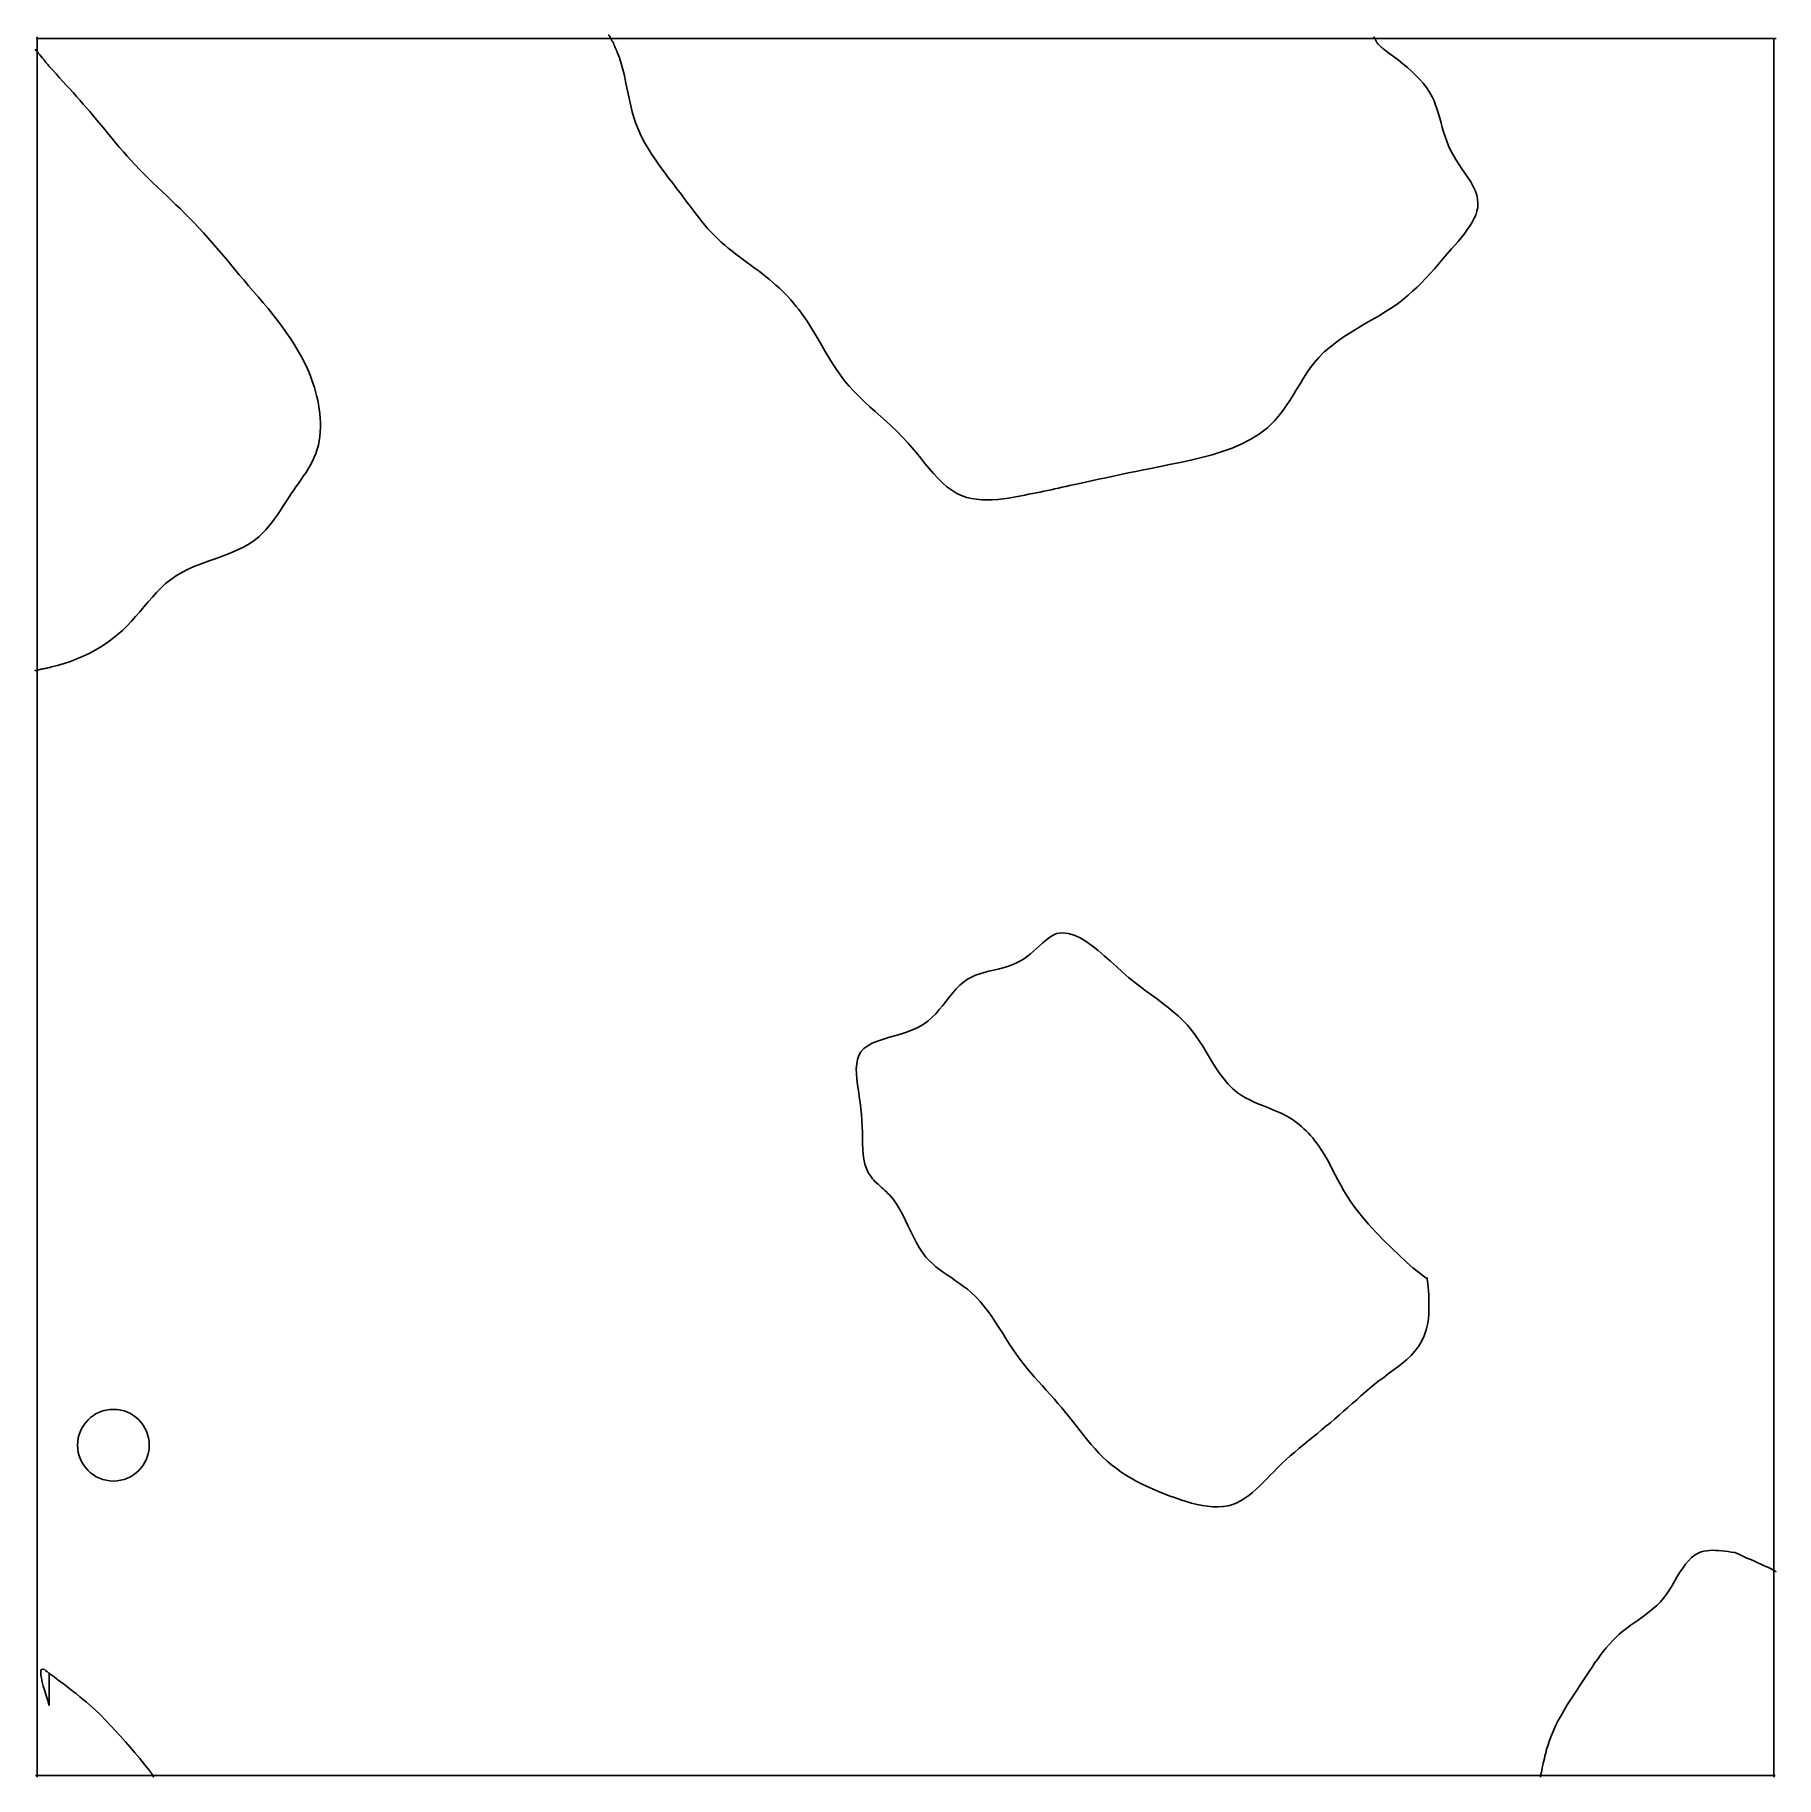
# Model space of a CAD drawing. Extents: x 10.039 to 11.025, y 7.545 to 8.532.
import ezdxf

# ---------------------------------------------------------------- set-up
doc = ezdxf.new("R2010")
doc.units = 0
for name, color, linetype in [('LAYER1', 7, 'CONTINUOUS'), ('LAYER10', 1, 'CONTINUOUS'), ('LAYER12', 5, 'CONTINUOUS')]:
    doc.layers.add(name, color=color, linetype=linetype)

msp = doc.modelspace()

# ---------------------------------------------------------------- linework, layer by layer
at = {"layer": 'LAYER1', "color": 7, "linetype": 'CONTINUOUS'}
for points in [[(10.0467, 7.6042), (10.0464, 7.6044), (10.0462, 7.6046), (10.0459, 7.6049), (10.0457, 7.6051), (10.0454, 7.6053), (10.0452, 7.6054), (10.045, 7.6056), (10.0447, 7.6058), (10.0445, 7.606), (10.0443, 7.6061), (10.0441, 7.6062), (10.0439, 7.6064), (10.043, 7.6067), (10.0423, 7.6065), (10.0419, 7.6059), (10.0418, 7.6048), (10.0419, 7.6033), (10.0422, 7.6015), (10.0427, 7.5993), (10.0433, 7.597), (10.0441, 7.5944), (10.0449, 7.5917), (10.0458, 7.5889), (10.0467, 7.586)], [(10.0467, 7.586), (10.0467, 7.5881), (10.0467, 7.5902), (10.0467, 7.5923), (10.0467, 7.5943), (10.0467, 7.5961), (10.0467, 7.5979), (10.0467, 7.5995), (10.0467, 7.6009), (10.0467, 7.6021), (10.0467, 7.6031), (10.0467, 7.6038), (10.0467, 7.6042), (10.0467, 7.6043), (10.0467, 7.6043), (10.0467, 7.6044), (10.0467, 7.6044), (10.0467, 7.6044), (10.0467, 7.6044), (10.0467, 7.6044), (10.0467, 7.6044), (10.0467, 7.6043), (10.0467, 7.6043), (10.0467, 7.6043), (10.0467, 7.6042)], [(10.0467, 7.6042), (10.0467, 7.6042), (10.0467, 7.6042), (10.0467, 7.6042), (10.0467, 7.6042), (10.0467, 7.6042), (10.0467, 7.6042), (10.0467, 7.6042), (10.0467, 7.6042), (10.0467, 7.6042), (10.0467, 7.6042), (10.0467, 7.6042), (10.0467, 7.6042), (10.0467, 7.6042), (10.0467, 7.6042), (10.0467, 7.6042), (10.0467, 7.6042), (10.0467, 7.6042), (10.0467, 7.6042), (10.0467, 7.6042), (10.0467, 7.6042), (10.0467, 7.6042), (10.0467, 7.6042), (10.0467, 7.6042), (10.0467, 7.6042)], [(10.1032, 7.5495), (10.1006, 7.5527), (10.0979, 7.556), (10.0952, 7.5592), (10.0925, 7.5624), (10.0898, 7.5655), (10.087, 7.5687), (10.0842, 7.5718), (10.0814, 7.5748), (10.0785, 7.5778), (10.0756, 7.5807), (10.0726, 7.5836), (10.0695, 7.5864), (10.0677, 7.588), (10.0658, 7.5895), (10.064, 7.591), (10.0621, 7.5926), (10.0602, 7.5941), (10.0583, 7.5955), (10.0564, 7.597), (10.0545, 7.5985), (10.0525, 7.5999), (10.0506, 7.6014), (10.0486, 7.6028), (10.0467, 7.6042)], [(10.1056, 7.546), (10.1055, 7.546), (10.1055, 7.546), (10.1055, 7.546), (10.1055, 7.546), (10.1055, 7.5461), (10.1055, 7.5461), (10.1055, 7.5461), (10.1055, 7.5461), (10.1054, 7.5461), (10.1054, 7.5462), (10.1054, 7.5462), (10.1054, 7.5462), (10.1052, 7.5465), (10.1051, 7.5468), (10.1049, 7.5471), (10.1047, 7.5473), (10.1045, 7.5476), (10.1044, 7.5479), (10.1042, 7.5482), (10.104, 7.5484), (10.1038, 7.5487), (10.1036, 7.549), (10.1034, 7.5492), (10.1032, 7.5495)], [(10.1058, 7.5455), (10.1057, 7.5456), (10.1057, 7.5456), (10.1057, 7.5456), (10.1057, 7.5457), (10.1057, 7.5457), (10.1056, 7.5457), (10.1056, 7.5458), (10.1056, 7.5458), (10.1056, 7.5459), (10.1056, 7.5459), (10.1056, 7.5459), (10.1056, 7.546), (10.1054, 7.5462), (10.1053, 7.5464), (10.1053, 7.5466), (10.1053, 7.5466), (10.1052, 7.5467), (10.1052, 7.5467), (10.1053, 7.5466), (10.1053, 7.5465), (10.1054, 7.5464), (10.1054, 7.5463), (10.1055, 7.5461), (10.1056, 7.546)]]:
    msp.add_lwpolyline(points, dxfattribs=at)
msp.add_circle((10.083, 7.7335), 0.0203, dxfattribs=at)
at = {"layer": 'LAYER10', "color": 1, "linetype": 'CONTINUOUS'}
for points in [[(10.3643, 8.531), (10.3642, 8.5311), (10.3642, 8.5311), (10.3642, 8.5312), (10.3642, 8.5312), (10.3641, 8.5312), (10.3641, 8.5313), (10.3641, 8.5313), (10.3641, 8.5314), (10.364, 8.5314), (10.364, 8.5314), (10.364, 8.5315), (10.364, 8.5315), (10.3638, 8.5318), (10.3637, 8.532), (10.3637, 8.5321), (10.3636, 8.5322), (10.3636, 8.5322), (10.3636, 8.5322), (10.3636, 8.5321), (10.3637, 8.532), (10.3637, 8.5319), (10.3638, 8.5318), (10.3639, 8.5317), (10.364, 8.5315)], [(10.3662, 8.5275), (10.366, 8.5278), (10.3658, 8.5282), (10.3656, 8.5285), (10.3654, 8.5289), (10.3652, 8.5292), (10.3651, 8.5296), (10.3649, 8.5299), (10.3647, 8.5301), (10.3646, 8.5304), (10.3645, 8.5306), (10.3644, 8.5308), (10.3643, 8.531), (10.3642, 8.5312), (10.3641, 8.5313), (10.3641, 8.5314), (10.364, 8.5314), (10.364, 8.5314), (10.364, 8.5314), (10.3641, 8.5314), (10.3641, 8.5313), (10.3641, 8.5313), (10.3642, 8.5312), (10.3642, 8.5311), (10.3643, 8.531)], [(10.3643, 8.531), (10.3643, 8.531), (10.3643, 8.531), (10.3643, 8.531), (10.3643, 8.531), (10.3643, 8.531), (10.3643, 8.531), (10.3643, 8.531), (10.3643, 8.531), (10.3643, 8.531), (10.3643, 8.531), (10.3643, 8.531), (10.3643, 8.531), (10.3643, 8.531), (10.3643, 8.531), (10.3643, 8.531), (10.3643, 8.531), (10.3643, 8.531), (10.3643, 8.531), (10.3643, 8.531), (10.3643, 8.531), (10.3643, 8.531), (10.3643, 8.531), (10.3643, 8.531), (10.3643, 8.531)], [(10.3643, 8.531), (10.3643, 8.531), (10.3643, 8.531), (10.3643, 8.531), (10.3643, 8.531), (10.3643, 8.531), (10.3643, 8.531), (10.3643, 8.531), (10.3643, 8.531), (10.3643, 8.531), (10.3643, 8.531), (10.3643, 8.531), (10.3643, 8.531), (10.3643, 8.531), (10.3643, 8.531), (10.3643, 8.531), (10.3643, 8.531), (10.3643, 8.531), (10.3643, 8.531), (10.3643, 8.531), (10.3643, 8.531), (10.3643, 8.531), (10.3643, 8.531), (10.3643, 8.531), (10.3643, 8.531)], [(10.3677, 8.5239), (10.3675, 8.5243), (10.3674, 8.5246), (10.3672, 8.525), (10.3671, 8.5253), (10.367, 8.5257), (10.3668, 8.526), (10.3667, 8.5263), (10.3666, 8.5266), (10.3665, 8.5268), (10.3664, 8.5271), (10.3663, 8.5273), (10.3662, 8.5275), (10.3661, 8.5276), (10.3661, 8.5277), (10.366, 8.5278), (10.366, 8.5279), (10.366, 8.5279), (10.366, 8.5279), (10.366, 8.5278), (10.3661, 8.5278), (10.3661, 8.5277), (10.3661, 8.5276), (10.3662, 8.5276), (10.3662, 8.5275)], [(10.3662, 8.5275), (10.3662, 8.5275), (10.3662, 8.5275), (10.3662, 8.5275), (10.3662, 8.5275), (10.3662, 8.5275), (10.3662, 8.5275), (10.3662, 8.5275), (10.3662, 8.5275), (10.3662, 8.5275), (10.3662, 8.5275), (10.3662, 8.5275), (10.3662, 8.5275), (10.3662, 8.5275), (10.3662, 8.5275), (10.3662, 8.5275), (10.3662, 8.5275), (10.3662, 8.5275), (10.3662, 8.5275), (10.3662, 8.5275), (10.3662, 8.5275), (10.3662, 8.5275), (10.3662, 8.5275), (10.3662, 8.5275), (10.3662, 8.5275)], [(10.3662, 8.5275), (10.3662, 8.5275), (10.3662, 8.5275), (10.3662, 8.5275), (10.3662, 8.5275), (10.3662, 8.5275), (10.3662, 8.5275), (10.3662, 8.5275), (10.3662, 8.5275), (10.3662, 8.5275), (10.3662, 8.5275), (10.3662, 8.5275), (10.3662, 8.5275), (10.3662, 8.5275), (10.3662, 8.5275), (10.3662, 8.5275), (10.3662, 8.5275), (10.3662, 8.5275), (10.3662, 8.5275), (10.3662, 8.5275), (10.3662, 8.5275), (10.3662, 8.5275), (10.3662, 8.5275), (10.3662, 8.5275), (10.3662, 8.5275)], [(10.797, 8.531), (10.797, 8.531), (10.797, 8.531), (10.797, 8.531), (10.797, 8.531), (10.797, 8.531), (10.797, 8.531), (10.797, 8.531), (10.797, 8.531), (10.797, 8.531), (10.797, 8.531), (10.797, 8.531), (10.797, 8.531), (10.797, 8.531), (10.797, 8.531), (10.797, 8.531), (10.797, 8.531), (10.797, 8.531), (10.797, 8.531), (10.797, 8.531), (10.797, 8.531), (10.797, 8.531), (10.797, 8.531), (10.797, 8.531), (10.797, 8.531)], [(10.797, 8.531), (10.797, 8.531), (10.797, 8.5309), (10.7971, 8.5309), (10.7971, 8.5308), (10.7971, 8.5308), (10.7971, 8.5307), (10.7972, 8.5307), (10.7972, 8.5306), (10.7972, 8.5306), (10.7972, 8.5306), (10.7972, 8.5305), (10.7973, 8.5305), (10.7974, 8.5302), (10.7975, 8.53), (10.7976, 8.5299), (10.7976, 8.5298), (10.7976, 8.5298), (10.7976, 8.5298), (10.7976, 8.5299), (10.7976, 8.53), (10.7975, 8.5301), (10.7974, 8.5302), (10.7973, 8.5303), (10.7973, 8.5305)], [(10.7973, 8.5305), (10.7974, 8.5302), (10.7976, 8.5299), (10.7978, 8.5296), (10.7979, 8.5293), (10.7981, 8.529), (10.7982, 8.5287), (10.7984, 8.5285), (10.7985, 8.5282), (10.7986, 8.528), (10.7988, 8.5278), (10.7989, 8.5276), (10.7989, 8.5275), (10.799, 8.5273), (10.7991, 8.5272), (10.7991, 8.5271), (10.7992, 8.527), (10.7992, 8.527), (10.7992, 8.527), (10.7992, 8.5271), (10.7991, 8.5271), (10.7991, 8.5272), (10.799, 8.5273), (10.799, 8.5274), (10.7989, 8.5275)], [(10.7989, 8.5275), (10.7989, 8.5275), (10.7989, 8.5275), (10.7989, 8.5275), (10.7989, 8.5275), (10.7989, 8.5275), (10.7989, 8.5275), (10.7989, 8.5275), (10.7989, 8.5275), (10.7989, 8.5275), (10.7989, 8.5275), (10.7989, 8.5275), (10.7989, 8.5275), (10.7989, 8.5275), (10.7989, 8.5275), (10.7989, 8.5275), (10.7989, 8.5275), (10.7989, 8.5275), (10.7989, 8.5275), (10.7989, 8.5275), (10.7989, 8.5275), (10.7989, 8.5275), (10.7989, 8.5275), (10.7989, 8.5275), (10.7989, 8.5275)], [(10.7989, 8.5275), (10.799, 8.5274), (10.799, 8.5274), (10.799, 8.5274), (10.799, 8.5274), (10.799, 8.5274), (10.7991, 8.5273), (10.7991, 8.5273), (10.7991, 8.5273), (10.7991, 8.5273), (10.7991, 8.5273), (10.7991, 8.5272), (10.7992, 8.5272), (10.7994, 8.5269), (10.7997, 8.5266), (10.8, 8.5263), (10.8003, 8.526), (10.8006, 8.5258), (10.8008, 8.5255), (10.8011, 8.5252), (10.8014, 8.525), (10.8018, 8.5247), (10.8021, 8.5244), (10.8024, 8.5242), (10.8027, 8.5239)], [(10.0388, 8.5239), (10.0388, 8.5239), (10.0388, 8.5239), (10.0388, 8.5239), (10.0388, 8.5239), (10.0388, 8.5239), (10.0388, 8.5239), (10.0388, 8.5239), (10.0388, 8.5239), (10.0388, 8.5239), (10.0388, 8.5239), (10.0388, 8.5239), (10.0388, 8.5239), (10.039, 8.5236), (10.0391, 8.5234), (10.0392, 8.5233), (10.0393, 8.5232), (10.0393, 8.5232), (10.0393, 8.5232), (10.0392, 8.5233), (10.0392, 8.5233), (10.0391, 8.5235), (10.039, 8.5236), (10.0389, 8.5237), (10.0388, 8.5239)], [(10.0388, 8.5239), (10.0388, 8.5238), (10.0389, 8.5238), (10.0389, 8.5237), (10.039, 8.5236), (10.039, 8.5236), (10.0391, 8.5235), (10.0391, 8.5235), (10.0392, 8.5234), (10.0392, 8.5234), (10.0392, 8.5233), (10.0393, 8.5233), (10.0393, 8.5232), (10.0395, 8.523), (10.0396, 8.5229), (10.0397, 8.5228), (10.0398, 8.5227), (10.0398, 8.5227), (10.0398, 8.5227), (10.0397, 8.5227), (10.0397, 8.5228), (10.0396, 8.5229), (10.0395, 8.523), (10.0394, 8.5231), (10.0393, 8.5232)], [(10.0393, 8.5232), (10.0394, 8.5232), (10.0394, 8.5231), (10.0394, 8.5231), (10.0395, 8.523), (10.0395, 8.523), (10.0396, 8.523), (10.0396, 8.5229), (10.0396, 8.5229), (10.0397, 8.5228), (10.0397, 8.5228), (10.0397, 8.5227), (10.0398, 8.5227), (10.0399, 8.5225), (10.0401, 8.5223), (10.0402, 8.5222), (10.0402, 8.5221), (10.0402, 8.5221), (10.0402, 8.5221), (10.0402, 8.5222), (10.0401, 8.5222), (10.0401, 8.5223), (10.04, 8.5224), (10.0399, 8.5226), (10.0398, 8.5227)], [(10.0398, 8.5227), (10.0405, 8.5217), (10.0413, 8.5208), (10.0421, 8.5199), (10.0428, 8.519), (10.0435, 8.5182), (10.0441, 8.5174), (10.0447, 8.5166), (10.0453, 8.516), (10.0458, 8.5154), (10.0462, 8.5149), (10.0465, 8.5145), (10.0467, 8.5143), (10.0467, 8.5142), (10.0468, 8.5141), (10.0468, 8.5141), (10.0468, 8.5141), (10.0468, 8.5141), (10.0468, 8.5141), (10.0468, 8.5141), (10.0468, 8.5141), (10.0468, 8.5141), (10.0467, 8.5142), (10.0467, 8.5142), (10.0467, 8.5143)], [(10.8027, 8.5239), (10.8054, 8.5219), (10.8081, 8.5199), (10.8108, 8.5179), (10.8134, 8.5158), (10.8159, 8.5137), (10.8183, 8.5116), (10.8206, 8.5094), (10.8228, 8.5071), (10.8249, 8.5048), (10.8268, 8.5023), (10.8284, 8.4998), (10.8299, 8.4971), (10.831, 8.4948), (10.8319, 8.4924), (10.8328, 8.49), (10.8336, 8.4875), (10.8343, 8.485), (10.835, 8.4824), (10.8357, 8.4798), (10.8364, 8.4772), (10.8373, 8.4746), (10.8382, 8.472), (10.8392, 8.4694), (10.8404, 8.4668), (10.8418, 8.4642), (10.8434, 8.4616), (10.8451, 8.459), (10.8468, 8.4564), (10.8485, 8.4539), (10.8502, 8.4514), (10.8518, 8.4489), (10.8531, 8.4464), (10.8543, 8.444), (10.8552, 8.4415), (10.8557, 8.4391), (10.8559, 8.4366), (10.8558, 8.4344), (10.8553, 8.4323), (10.8546, 8.4301), (10.8536, 8.428), (10.8524, 8.4258), (10.8511, 8.4237), (10.8496, 8.4215), (10.848, 8.4194), (10.8463, 8.4173), (10.8446, 8.4152), (10.8428, 8.4131), (10.841, 8.4111), (10.8385, 8.4081), (10.836, 8.4053), (10.8336, 8.4024), (10.8312, 8.3997), (10.8288, 8.397), (10.8263, 8.3944), (10.8239, 8.3918), (10.8215, 8.3894), (10.8189, 8.387), (10.8164, 8.3847), (10.8137, 8.3825), (10.8109, 8.3803), (10.8073, 8.3778), (10.8034, 8.3753), (10.7995, 8.3729), (10.7955, 8.3706), (10.7915, 8.3683), (10.7875, 8.3659), (10.7835, 8.3635), (10.7796, 8.361), (10.7759, 8.3584), (10.7723, 8.3556), (10.7688, 8.3526), (10.7657, 8.3494), (10.7633, 8.3467), (10.7611, 8.3438), (10.759, 8.3408), (10.757, 8.3377), (10.7551, 8.3345), (10.7531, 8.3314), (10.7512, 8.3282), (10.7493, 8.3251), (10.7473, 8.3221), (10.7452, 8.3191), (10.743, 8.3163), (10.7407, 8.3137), (10.7366, 8.3097), (10.7321, 8.3063), (10.7273, 8.3032), (10.7221, 8.3006), (10.7167, 8.2982), (10.7111, 8.2962), (10.7053, 8.2944), (10.6993, 8.2928), (10.6933, 8.2913), (10.6872, 8.29), (10.6811, 8.2888), (10.6751, 8.2876), (10.6707, 8.2867), (10.6664, 8.2858), (10.6621, 8.2849), (10.6578, 8.2841), (10.6536, 8.2832), (10.6494, 8.2823), (10.6452, 8.2814), (10.6411, 8.2805), (10.6369, 8.2796), (10.6328, 8.2787), (10.6286, 8.2778), (10.6245, 8.2769), (10.6225, 8.2764), (10.6204, 8.276), (10.6183, 8.2755), (10.6163, 8.2751), (10.6142, 8.2746), (10.6121, 8.2742), (10.61, 8.2737), (10.6079, 8.2733), (10.6057, 8.2728), (10.6036, 8.2724), (10.6014, 8.272), (10.5992, 8.2715), (10.5962, 8.2709), (10.5931, 8.2704), (10.59, 8.2699), (10.5869, 8.2695), (10.5839, 8.2691), (10.5808, 8.2689), (10.5778, 8.2688), (10.5748, 8.2689), (10.5719, 8.2692), (10.5691, 8.2696), (10.5664, 8.2702), (10.5638, 8.2711), (10.5607, 8.2725), (10.5578, 8.2743), (10.5551, 8.2763), (10.5525, 8.2786), (10.5499, 8.2811), (10.5475, 8.2838), (10.545, 8.2866), (10.5426, 8.2895), (10.5403, 8.2925), (10.5379, 8.2954), (10.5355, 8.2984), (10.533, 8.3012), (10.53, 8.3044), (10.527, 8.3075), (10.5239, 8.3104), (10.5208, 8.3133), (10.5176, 8.3161), (10.5145, 8.3189), (10.5114, 8.3216), (10.5084, 8.3244), (10.5054, 8.3273), (10.5025, 8.3302), (10.4997, 8.3332), (10.4971, 8.3363), (10.4948, 8.3394), (10.4925, 8.3426), (10.4903, 8.346), (10.4883, 8.3494), (10.4862, 8.3528), (10.4842, 8.3563), (10.4822, 8.3598), (10.4802, 8.3632), (10.4781, 8.3667), (10.4759, 8.37), (10.4737, 8.3733), (10.4713, 8.3766), (10.4698, 8.3784), (10.4683, 8.3803), (10.4667, 8.3821), (10.4651, 8.3838), (10.4634, 8.3855), (10.4617, 8.3872), (10.46, 8.3889), (10.4582, 8.3905), (10.4564, 8.3921), (10.4546, 8.3936), (10.4527, 8.3951), (10.4508, 8.3966), (10.4487, 8.3983), (10.4465, 8.3999), (10.4443, 8.4015), (10.4421, 8.4031), (10.4399, 8.4047), (10.4377, 8.4064), (10.4356, 8.408), (10.4334, 8.4096), (10.4313, 8.4113), (10.4293, 8.413), (10.4272, 8.4148), (10.4253, 8.4166), (10.4234, 8.4185), (10.4215, 8.4204), (10.4197, 8.4224), (10.418, 8.4245), (10.4163, 8.4265), (10.4146, 8.4287), (10.4129, 8.4308), (10.4113, 8.433), (10.4096, 8.4351), (10.408, 8.4373), (10.4063, 8.4395), (10.4047, 8.4417), (10.4022, 8.445), (10.3998, 8.4482), (10.3973, 8.4514), (10.3949, 8.4546), (10.3925, 8.4579), (10.3902, 8.4612), (10.3879, 8.4645), (10.3858, 8.4679), (10.3838, 8.4713), (10.382, 8.4748), (10.3804, 8.4784), (10.3789, 8.482), (10.3778, 8.4853), (10.3769, 8.4886), (10.376, 8.492), (10.3753, 8.4954), (10.3746, 8.4988), (10.3739, 8.5022), (10.3731, 8.5057), (10.3724, 8.5091), (10.3716, 8.5125), (10.3706, 8.5159), (10.3696, 8.5192), (10.3683, 8.5224), (10.3683, 8.5226), (10.3682, 8.5227), (10.3682, 8.5228), (10.3681, 8.5229), (10.3681, 8.5231), (10.368, 8.5232), (10.368, 8.5233), (10.3679, 8.5234), (10.3679, 8.5235), (10.3678, 8.5237), (10.3678, 8.5238), (10.3677, 8.5239)], [(10.0467, 8.5143), (10.0486, 8.5122), (10.0506, 8.5101), (10.0525, 8.5079), (10.0544, 8.5058), (10.0563, 8.5037), (10.0583, 8.5016), (10.0602, 8.4995), (10.0621, 8.4973), (10.064, 8.4952), (10.0659, 8.493), (10.0677, 8.4909), (10.0696, 8.4887), (10.0717, 8.4862), (10.0738, 8.4836), (10.076, 8.4811), (10.0781, 8.4786), (10.0802, 8.476), (10.0823, 8.4735), (10.0844, 8.4709), (10.0865, 8.4684), (10.0887, 8.4659), (10.0908, 8.4634), (10.0931, 8.461), (10.0953, 8.4586), (10.0978, 8.456), (10.1003, 8.4534), (10.1028, 8.4509), (10.1054, 8.4484), (10.108, 8.4459), (10.1106, 8.4435), (10.1132, 8.441), (10.1158, 8.4385), (10.1184, 8.436), (10.121, 8.4336), (10.1235, 8.431), (10.126, 8.4285), (10.1287, 8.4257), (10.1314, 8.4229), (10.134, 8.42), (10.1366, 8.4171), (10.1392, 8.4142), (10.1417, 8.4112), (10.1442, 8.4083), (10.1468, 8.4053), (10.1493, 8.4023), (10.1518, 8.3993), (10.1543, 8.3963), (10.1568, 8.3934), (10.1596, 8.3901), (10.1624, 8.3869), (10.1651, 8.3837), (10.1679, 8.3804), (10.1706, 8.3772), (10.1733, 8.3739), (10.1759, 8.3705), (10.1784, 8.3672), (10.1809, 8.3637), (10.1833, 8.3603), (10.1855, 8.3567), (10.1877, 8.3531), (10.1888, 8.3512), (10.1899, 8.3492), (10.1909, 8.3472), (10.1919, 8.3451), (10.1929, 8.3431), (10.1938, 8.341), (10.1946, 8.3389), (10.1954, 8.3367), (10.1962, 8.3346), (10.1969, 8.3324), (10.1975, 8.3302), (10.1981, 8.3279), (10.1987, 8.3254), (10.1992, 8.3228), (10.1996, 8.3203), (10.2, 8.3177), (10.2002, 8.3151), (10.2003, 8.3125), (10.2003, 8.3099), (10.2002, 8.3074), (10.2, 8.3048), (10.1996, 8.3023), (10.1991, 8.2999), (10.1985, 8.2975), (10.1977, 8.2952), (10.1968, 8.293), (10.1957, 8.2908), (10.1946, 8.2887), (10.1934, 8.2865), (10.1921, 8.2844), (10.1907, 8.2824), (10.1893, 8.2803), (10.1879, 8.2782), (10.1864, 8.2762), (10.185, 8.2741), (10.1835, 8.272), (10.182, 8.2697), (10.1805, 8.2673), (10.1789, 8.265), (10.1774, 8.2627), (10.1759, 8.2604), (10.1743, 8.2582), (10.1727, 8.256), (10.171, 8.2539), (10.1693, 8.2518), (10.1674, 8.2499), (10.1655, 8.2481), (10.1635, 8.2464), (10.1603, 8.2441), (10.1567, 8.2421), (10.153, 8.2403), (10.1492, 8.2386), (10.1452, 8.2371), (10.1412, 8.2357), (10.1372, 8.2343), (10.1332, 8.2328), (10.1292, 8.2313), (10.1254, 8.2296), (10.1217, 8.2278), (10.1182, 8.2257), (10.1153, 8.2236), (10.1126, 8.2214), (10.11, 8.219), (10.1075, 8.2164), (10.1051, 8.2138), (10.1027, 8.2111), (10.1003, 8.2083), (10.098, 8.2055), (10.0956, 8.2028), (10.0932, 8.2001), (10.0907, 8.1974), (10.0881, 8.1949), (10.0852, 8.1924), (10.0822, 8.19), (10.0791, 8.1877), (10.0759, 8.1857), (10.0726, 8.1837), (10.0692, 8.1819), (10.0658, 8.1803), (10.0623, 8.1788), (10.0587, 8.1774), (10.0551, 8.1762), (10.0514, 8.1751), (10.0478, 8.1742), (10.0477, 8.1742), (10.0476, 8.1741), (10.0475, 8.1741), (10.0474, 8.1741), (10.0473, 8.1741), (10.0472, 8.174), (10.0471, 8.174), (10.047, 8.174), (10.0469, 8.174), (10.0469, 8.174), (10.0468, 8.1739), (10.0467, 8.1739)], [(10.0398, 8.1724), (10.0397, 8.1724), (10.0397, 8.1724), (10.0396, 8.1724), (10.0396, 8.1724), (10.0396, 8.1724), (10.0395, 8.1724), (10.0395, 8.1724), (10.0395, 8.1724), (10.0394, 8.1724), (10.0394, 8.1723), (10.0393, 8.1723), (10.0393, 8.1723), (10.039, 8.1723), (10.0388, 8.1722), (10.0387, 8.1722), (10.0386, 8.1722), (10.0385, 8.1722), (10.0386, 8.1722), (10.0386, 8.1722), (10.0387, 8.1722), (10.0388, 8.1722), (10.039, 8.1723), (10.0391, 8.1723), (10.0393, 8.1723)], [(10.0467, 8.1739), (10.0459, 8.1738), (10.0452, 8.1736), (10.0445, 8.1734), (10.0437, 8.1733), (10.0431, 8.1731), (10.0424, 8.173), (10.0418, 8.1729), (10.0413, 8.1728), (10.0408, 8.1726), (10.0404, 8.1726), (10.04, 8.1725), (10.0398, 8.1724), (10.0396, 8.1724), (10.0395, 8.1724), (10.0395, 8.1724), (10.0395, 8.1724), (10.0394, 8.1724), (10.0394, 8.1724), (10.0395, 8.1724), (10.0395, 8.1724), (10.0396, 8.1724), (10.0396, 8.1724), (10.0397, 8.1724), (10.0398, 8.1724)], [(10.6172, 8.0233), (10.6205, 8.0237), (10.6238, 8.0233), (10.6271, 8.0223), (10.6305, 8.0208), (10.6339, 8.0187), (10.6374, 8.0163), (10.6408, 8.0136), (10.6442, 8.0107), (10.6477, 8.0076), (10.6511, 8.0045), (10.6546, 8.0014), (10.658, 7.9984), (10.6614, 7.9957), (10.6647, 7.9931), (10.6679, 7.9907), (10.6712, 7.9883), (10.6743, 7.986), (10.6774, 7.9837), (10.6804, 7.9814), (10.6833, 7.979), (10.6861, 7.9766), (10.6888, 7.974), (10.6914, 7.9713), (10.6938, 7.9684), (10.696, 7.9655), (10.698, 7.9625), (10.7, 7.9594), (10.7019, 7.9562), (10.7039, 7.953), (10.7058, 7.9498), (10.7078, 7.9467), (10.7099, 7.9436), (10.7121, 7.9407), (10.7144, 7.938), (10.7169, 7.9355), (10.7196, 7.9332), (10.7218, 7.9317), (10.7242, 7.9303), (10.7267, 7.929), (10.7292, 7.9278), (10.7318, 7.9267), (10.7345, 7.9256), (10.7372, 7.9246), (10.7398, 7.9235), (10.7425, 7.9223), (10.7451, 7.9211), (10.7477, 7.9198), (10.7502, 7.9183), (10.7517, 7.9173), (10.7531, 7.9163), (10.7546, 7.9151), (10.756, 7.914), (10.7573, 7.9127), (10.7586, 7.9115), (10.7599, 7.9102), (10.7611, 7.9089), (10.7623, 7.9075), (10.7634, 7.9061), (10.7645, 7.9047), (10.7655, 7.9033), (10.7673, 7.9006), (10.769, 7.8979), (10.7706, 7.8951), (10.7721, 7.8923), (10.7736, 7.8895), (10.7751, 7.8866), (10.7766, 7.8837), (10.7782, 7.8807), (10.7799, 7.8776), (10.7818, 7.8745), (10.7839, 7.8713), (10.7862, 7.8681), (10.7899, 7.8634), (10.7939, 7.8586), (10.7982, 7.8539), (10.8027, 7.8493), (10.8071, 7.845), (10.8114, 7.8409), (10.8155, 7.8372), (10.8191, 7.834), (10.8223, 7.8314), (10.8248, 7.8295), (10.8264, 7.8283), (10.8272, 7.828), (10.8272, 7.828), (10.8272, 7.828), (10.8272, 7.828), (10.8272, 7.828), (10.8272, 7.828), (10.8272, 7.8281), (10.8272, 7.8281), (10.8272, 7.8281), (10.8272, 7.8281), (10.8272, 7.828), (10.8272, 7.828), (10.8272, 7.828), (10.8272, 7.8274), (10.8273, 7.8264), (10.8275, 7.8249), (10.8276, 7.8231), (10.8278, 7.821), (10.828, 7.8186), (10.8281, 7.8161), (10.8281, 7.8134), (10.8281, 7.8107), (10.828, 7.8079), (10.8278, 7.8052), (10.8275, 7.8026), (10.8266, 7.7988), (10.8254, 7.7954), (10.8239, 7.7922), (10.8222, 7.7894), (10.8202, 7.7867), (10.818, 7.7843), (10.8156, 7.782), (10.8131, 7.7799), (10.8105, 7.7779), (10.8078, 7.7759), (10.8051, 7.7739), (10.8025, 7.7719), (10.7998, 7.7699), (10.7972, 7.7678), (10.7947, 7.7657), (10.7921, 7.7636), (10.7896, 7.7614), (10.7872, 7.7592), (10.7847, 7.7571), (10.7822, 7.7549), (10.7798, 7.7527), (10.7773, 7.7505), (10.7748, 7.7484), (10.7723, 7.7462), (10.7698, 7.7442), (10.7673, 7.7421), (10.7648, 7.74), (10.7623, 7.738), (10.7597, 7.7359), (10.7572, 7.7339), (10.7547, 7.7318), (10.7521, 7.7296), (10.7496, 7.7275), (10.7471, 7.7252), (10.7447, 7.7229), (10.7422, 7.7205), (10.7402, 7.7185), (10.7382, 7.7165), (10.7363, 7.7144), (10.7343, 7.7124), (10.7323, 7.7104), (10.7302, 7.7085), (10.7282, 7.7067), (10.7261, 7.705), (10.7239, 7.7035), (10.7217, 7.7021), (10.7194, 7.7009), (10.7171, 7.7), (10.7144, 7.6992), (10.7116, 7.6988), (10.7087, 7.6986), (10.7058, 7.6986), (10.7028, 7.6989), (10.6998, 7.6993), (10.6968, 7.6999), (10.6937, 7.7007), (10.6907, 7.7016), (10.6876, 7.7025), (10.6846, 7.7036), (10.6816, 7.7047), (10.6782, 7.706), (10.6749, 7.7073), (10.6716, 7.7087), (10.6685, 7.7101), (10.6654, 7.7116), (10.6623, 7.7132), (10.6594, 7.7148), (10.6565, 7.7166), (10.6537, 7.7184), (10.651, 7.7204), (10.6484, 7.7224), (10.6458, 7.7245), (10.6435, 7.7267), (10.6412, 7.729), (10.639, 7.7314), (10.6368, 7.7339), (10.6347, 7.7364), (10.6326, 7.739), (10.6305, 7.7416), (10.6285, 7.7442), (10.6264, 7.7469), (10.6244, 7.7495), (10.6223, 7.7521), (10.6202, 7.7547), (10.618, 7.7572), (10.6158, 7.7597), (10.6136, 7.7622), (10.6114, 7.7647), (10.6092, 7.7671), (10.607, 7.7696), (10.6048, 7.772), (10.6027, 7.7745), (10.6005, 7.777), (10.5985, 7.7796), (10.5964, 7.7822), (10.5945, 7.7848), (10.5924, 7.7878), (10.5904, 7.7909), (10.5884, 7.794), (10.5865, 7.7971), (10.5845, 7.8002), (10.5825, 7.8033), (10.5805, 7.8063), (10.5784, 7.8093), (10.5762, 7.8121), (10.5739, 7.8149), (10.5714, 7.8175), (10.5688, 7.82), (10.5667, 7.8218), (10.5645, 7.8234), (10.5623, 7.825), (10.56, 7.8266), (10.5578, 7.8282), (10.5555, 7.8297), (10.5532, 7.8313), (10.551, 7.8329), (10.5489, 7.8345), (10.5469, 7.8363), (10.545, 7.8381), (10.5432, 7.84), (10.5412, 7.8426), (10.5393, 7.8454), (10.5377, 7.8484), (10.5361, 7.8514), (10.5346, 7.8545), (10.5332, 7.8576), (10.5317, 7.8608), (10.5302, 7.8639), (10.5285, 7.8669), (10.5268, 7.8698), (10.5248, 7.8726), (10.5225, 7.8753), (10.5217, 7.8761), (10.5208, 7.877), (10.5199, 7.8778), (10.519, 7.8786), (10.5181, 7.8795), (10.5171, 7.8803), (10.5163, 7.8811), (10.5154, 7.8819), (10.5145, 7.8827), (10.5137, 7.8836), (10.513, 7.8844), (10.5123, 7.8853), (10.5107, 7.8876), (10.5096, 7.8901), (10.5087, 7.8927), (10.5081, 7.8954), (10.5077, 7.8982), (10.5074, 7.9012), (10.5073, 7.9043), (10.5072, 7.9074), (10.5072, 7.9107), (10.5071, 7.914), (10.507, 7.9173), (10.5068, 7.9207), (10.5064, 7.9241), (10.506, 7.9275), (10.5055, 7.9309), (10.505, 7.9343), (10.5045, 7.9375), (10.5041, 7.9407), (10.5039, 7.9438), (10.5038, 7.9467), (10.504, 7.9494), (10.5045, 7.9519), (10.5052, 7.9542), (10.5064, 7.9562), (10.5081, 7.9581), (10.5103, 7.9597), (10.5128, 7.9611), (10.5157, 7.9623), (10.5187, 7.9633), (10.522, 7.9643), (10.5254, 7.9653), (10.5288, 7.9663), (10.5322, 7.9674), (10.5356, 7.9687), (10.5387, 7.9701), (10.5417, 7.9718), (10.5443, 7.9736), (10.5466, 7.9757), (10.5488, 7.9778), (10.5508, 7.9802), (10.5528, 7.9825), (10.5547, 7.985), (10.5565, 7.9874), (10.5584, 7.9897), (10.5603, 7.9919), (10.5624, 7.994)], [(10.5624, 7.994), (10.5645, 7.9958), (10.5668, 7.9974), (10.569, 7.9986), (10.5713, 7.9996), (10.5738, 8.0005), (10.5763, 8.0012), (10.5789, 8.0019), (10.5815, 8.0025), (10.5842, 8.0031), (10.5869, 8.0038), (10.5895, 8.0046), (10.5921, 8.0055), (10.5946, 8.0066), (10.5971, 8.0079), (10.599, 8.0091), (10.6008, 8.0104), (10.6025, 8.0118), (10.6042, 8.0133), (10.6059, 8.0148), (10.6075, 8.0163), (10.6092, 8.0178), (10.6108, 8.0191), (10.6124, 8.0204), (10.614, 8.0216), (10.6156, 8.0226), (10.6172, 8.0233)], [(10.892, 7.5495), (10.8923, 7.5508), (10.8926, 7.5522), (10.8929, 7.5535), (10.8932, 7.5548), (10.8935, 7.5561), (10.8938, 7.5574), (10.8941, 7.5587), (10.8945, 7.56), (10.8948, 7.5613), (10.8952, 7.5626), (10.8956, 7.5638), (10.896, 7.5651), (10.8972, 7.5683), (10.8985, 7.5714), (10.8999, 7.5745), (10.9014, 7.5775), (10.903, 7.5805), (10.9047, 7.5834), (10.9065, 7.5864), (10.9083, 7.5893), (10.9102, 7.5922), (10.9121, 7.595), (10.914, 7.5979), (10.9159, 7.6008), (10.9174, 7.6031), (10.9189, 7.6054), (10.9205, 7.6077), (10.922, 7.61), (10.9236, 7.6122), (10.9252, 7.6144), (10.9268, 7.6166), (10.9285, 7.6187), (10.9303, 7.6207), (10.9321, 7.6227), (10.9339, 7.6246), (10.9359, 7.6264), (10.9379, 7.6281), (10.94, 7.6297), (10.9422, 7.6313), (10.9444, 7.6329), (10.9466, 7.6344), (10.9488, 7.636), (10.951, 7.6376), (10.9531, 7.6393), (10.9552, 7.641), (10.9572, 7.6428), (10.9592, 7.6448), (10.961, 7.6469), (10.9627, 7.6492), (10.9643, 7.6516), (10.9659, 7.6541), (10.9674, 7.6566), (10.9688, 7.6591), (10.9703, 7.6616), (10.9719, 7.6639), (10.9735, 7.6661), (10.9751, 7.6681), (10.9769, 7.6699), (10.9789, 7.6714), (10.981, 7.6725), (10.9824, 7.6731), (10.9839, 7.6735), (10.9855, 7.6737), (10.9871, 7.6739), (10.9887, 7.674), (10.9904, 7.6739), (10.9922, 7.6739), (10.994, 7.6737), (10.9958, 7.6735), (10.9976, 7.6733), (10.9994, 7.673), (11.0013, 7.6727)], [(11.0013, 7.6727), (11.0036, 7.6717), (11.006, 7.6706), (11.0082, 7.6696), (11.0104, 7.6687), (11.0125, 7.6678), (11.0144, 7.6669), (11.0161, 7.6661), (11.0177, 7.6654), (11.019, 7.6648), (11.02, 7.6644), (11.0208, 7.664), (11.0213, 7.6638), (11.0213, 7.6638), (11.0214, 7.6638), (11.0214, 7.6638), (11.0214, 7.6638), (11.0214, 7.6638), (11.0214, 7.6638), (11.0214, 7.6638), (11.0214, 7.6638), (11.0213, 7.6638), (11.0213, 7.6638), (11.0213, 7.6638), (11.0213, 7.6638)], [(11.0213, 7.6638), (11.0213, 7.6638), (11.0213, 7.6638), (11.0213, 7.6638), (11.0213, 7.6638), (11.0213, 7.6638), (11.0213, 7.6638), (11.0213, 7.6638), (11.0213, 7.6638), (11.0213, 7.6638), (11.0213, 7.6638), (11.0213, 7.6638), (11.0213, 7.6638), (11.0213, 7.6638), (11.0213, 7.6638), (11.0213, 7.6638), (11.0213, 7.6638), (11.0213, 7.6638), (11.0213, 7.6638), (11.0213, 7.6638), (11.0213, 7.6638), (11.0213, 7.6638), (11.0213, 7.6638), (11.0213, 7.6638), (11.0213, 7.6638)], [(11.0213, 7.6638), (11.0216, 7.6637), (11.0219, 7.6635), (11.0222, 7.6633), (11.0225, 7.6632), (11.0227, 7.663), (11.023, 7.6629), (11.0233, 7.6627), (11.0235, 7.6626), (11.0237, 7.6624), (11.0239, 7.6623), (11.0241, 7.6622), (11.0243, 7.6621), (11.0244, 7.662), (11.0246, 7.662), (11.0246, 7.6619), (11.0247, 7.6619), (11.0247, 7.6619), (11.0247, 7.6619), (11.0247, 7.6619), (11.0246, 7.662), (11.0245, 7.662), (11.0245, 7.662), (11.0244, 7.6621), (11.0243, 7.6621)], [(10.8914, 7.546), (10.8914, 7.5463), (10.8915, 7.5467), (10.8916, 7.547), (10.8916, 7.5474), (10.8917, 7.5477), (10.8918, 7.548), (10.8918, 7.5483), (10.8919, 7.5486), (10.8919, 7.5489), (10.892, 7.5491), (10.892, 7.5493), (10.892, 7.5495), (10.8921, 7.5497), (10.8921, 7.5498), (10.8921, 7.5499), (10.8921, 7.55), (10.8921, 7.55), (10.8921, 7.55), (10.8921, 7.5499), (10.8921, 7.5499), (10.8921, 7.5498), (10.8921, 7.5497), (10.8921, 7.5496), (10.892, 7.5495)], [(10.8913, 7.5455), (10.8913, 7.5456), (10.8913, 7.5456), (10.8913, 7.5456), (10.8913, 7.5457), (10.8913, 7.5457), (10.8913, 7.5457), (10.8913, 7.5458), (10.8914, 7.5458), (10.8914, 7.5459), (10.8914, 7.5459), (10.8914, 7.5459), (10.8914, 7.546), (10.8914, 7.5463), (10.8915, 7.5465), (10.8915, 7.5466), (10.8915, 7.5467), (10.8915, 7.5467), (10.8915, 7.5467), (10.8915, 7.5467), (10.8915, 7.5466), (10.8915, 7.5464), (10.8914, 7.5463), (10.8914, 7.5461), (10.8914, 7.546)]]:
    msp.add_lwpolyline(points, dxfattribs=at)
at = {"layer": 'LAYER12', "color": 5, "linetype": 'CONTINUOUS'}
for points in [[(10.0393, 8.5302), (10.0398, 8.5302)], [(10.0398, 8.531), (10.0398, 8.5305)], [(10.0398, 8.5305), (10.0398, 8.5281)], [(10.0398, 8.5302), (10.0459, 8.5302)], [(10.0398, 8.5281), (10.0398, 8.5275)], [(10.0398, 8.5275), (10.0398, 8.5239)], [(10.0459, 8.5302), (10.0467, 8.5302)], [(10.0467, 8.5302), (10.056, 8.5302)], [(10.056, 8.5302), (10.0612, 8.5302)], [(10.0612, 8.5302), (10.0684, 8.5302)], [(10.0684, 8.5302), (10.7715, 8.5302)], [(10.7715, 8.5302), (10.8178, 8.5302)], [(10.8178, 8.5302), (11.0213, 8.5302)], [(11.0213, 8.5302), (11.0235, 8.5302)], [(11.0235, 8.5305), (11.0235, 8.5302)], [(11.0235, 8.5239), (11.0235, 8.5302)], [(11.0235, 8.5302), (11.0248, 8.5302)], [(10.0398, 8.5239), (10.0398, 7.5526)], [(11.0235, 7.5455), (11.0235, 8.5239)], [(10.0398, 7.5526), (10.0398, 7.5495)], [(10.0398, 7.5495), (10.0398, 7.546)], [(10.0467, 7.5465), (10.0388, 7.5465)], [(10.0398, 7.546), (10.0398, 7.5455)], [(11.0213, 7.5465), (10.0467, 7.5465)], [(11.0243, 7.5465), (11.0213, 7.5465)]]:
    msp.add_lwpolyline(points, dxfattribs=at)

doc.saveas('drawing.dxf')
